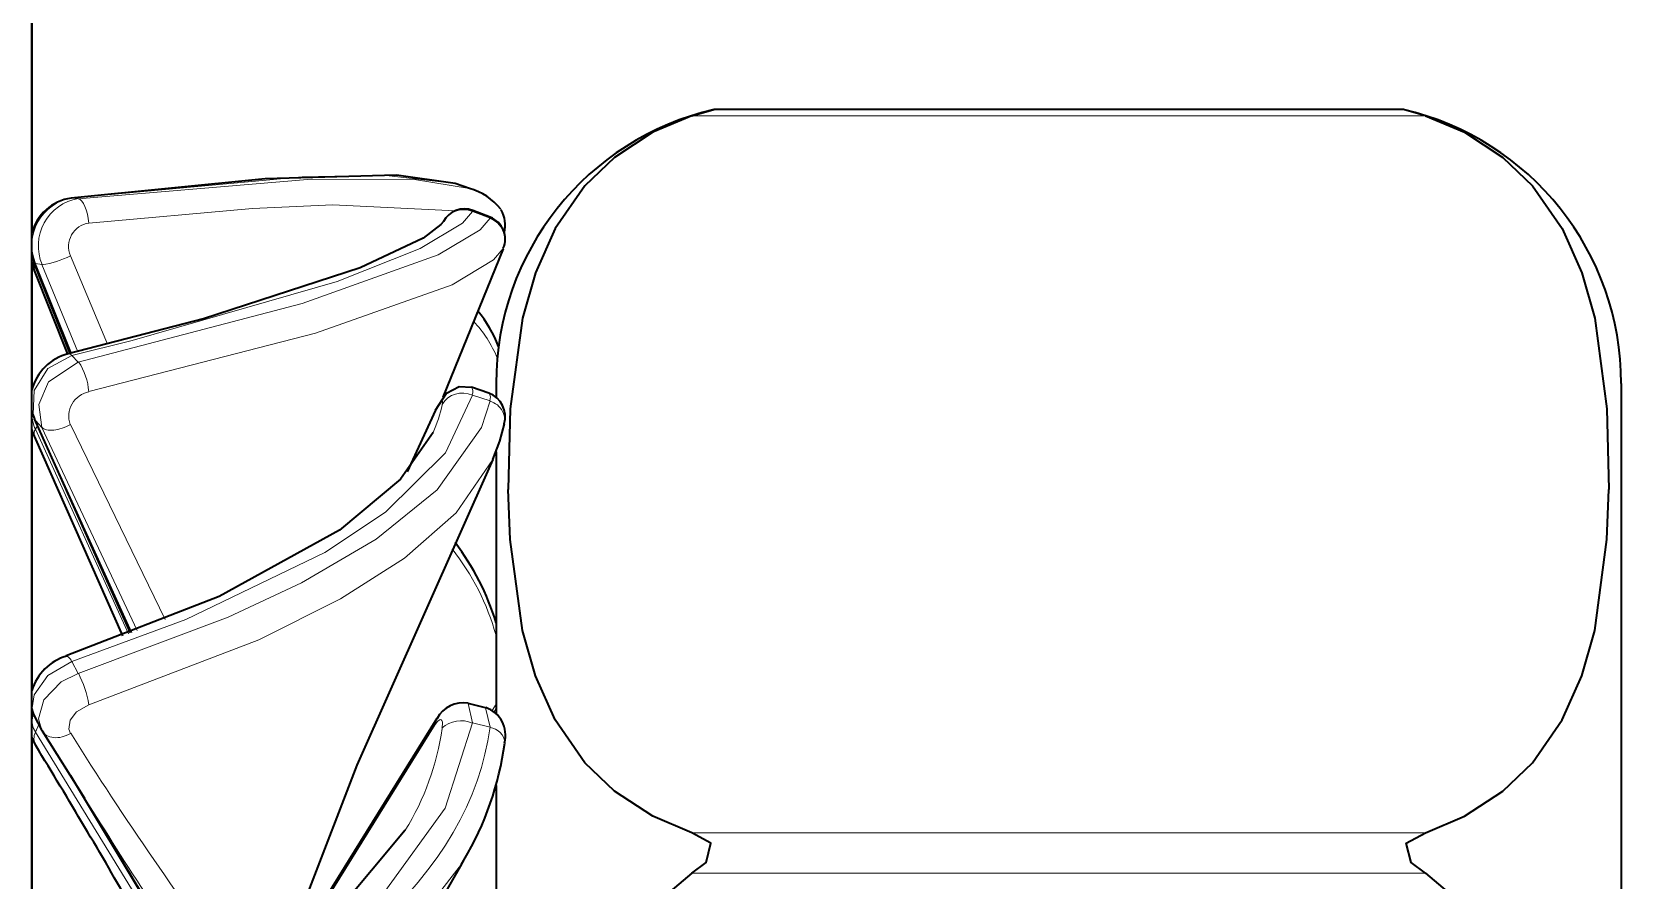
# Model space of a CAD drawing. Extents: x 291 to 828, y 188 to 662.
# Drawn here: x 430.502 to 433.892, y 430.335 to 432.145 of the extents above; entities that cross this region are included whole.
import ezdxf

# ---------------------------------------------------------------- set-up
doc = ezdxf.new("R2010")
doc.units = 0

msp = doc.modelspace()

# ---------------------------------------------------------------- linework, layer by layer
at = {"color": 7, "lineweight": 35}
for p, q in [((430.502, 428.8196), (430.502, 485.1996)), ((430.502, 482.3039), (430.502, 431.7154))]:
    msp.add_line(p, q, dxfattribs=at)
at = {"color": 7, "lineweight": 35, "ltscale": 0.001228}
for p, q in [((431.9092, 431.9661), (431.9565, 431.9795)), ((433.4745, 431.9661), (433.4272, 431.9795))]:
    msp.add_line(p, q, dxfattribs=at)
at = {"color": 7, "lineweight": 13, "ltscale": 0.039131}
for p, q in [((433.4745, 431.9661), (431.9092, 431.9661)), ((433.4745, 430.4362), (431.9092, 430.4362)), ((433.4745, 430.3495), (431.9092, 430.3495))]:
    msp.add_line(p, q, dxfattribs=at)
at = {"color": 7, "lineweight": 35, "ltscale": 0.036768}
msp.add_line((433.4272, 431.9795), (431.9565, 431.9795), dxfattribs=at)
at = {"color": 7, "lineweight": 35, "ltscale": 0.000807265}
msp.add_line((431.4349, 431.8113), (431.4043, 431.8215), dxfattribs=at)
at = {"color": 7, "lineweight": 13, "ltscale": 0.000352029}
msp.add_line((430.5868, 431.7903), (430.6008, 431.7886), dxfattribs=at)
at = {"color": 7, "lineweight": 13, "ltscale": 6.22439e-05}
msp.add_line((431.4416, 431.7618), (431.4421, 431.7643), dxfattribs=at)
at = {"color": 7, "lineweight": 13, "ltscale": 0.001003}
msp.add_line((431.4791, 431.7474), (431.4416, 431.7618), dxfattribs=at)
at = {"color": 7, "lineweight": 35, "ltscale": 0.001002}
msp.add_line((431.4795, 431.7498), (431.4421, 431.7643), dxfattribs=at)
at = {"color": 7, "lineweight": 13, "ltscale": 6.04602e-05}
msp.add_line((431.4795, 431.7498), (431.4791, 431.7474), dxfattribs=at)
at = {"color": 7, "lineweight": 35, "ltscale": 0.00034937}
msp.add_line((430.502, 431.6657), (430.5063, 431.6524), dxfattribs=at)
at = {"color": 7, "lineweight": 13, "ltscale": 0.005108}
msp.add_line((430.663, 431.4789), (430.5841, 431.6673), dxfattribs=at)
at = {"color": 7, "lineweight": 35, "ltscale": 0.008546}
msp.add_line((431.507, 431.6823), (431.3786, 431.3654), dxfattribs=at)
at = {"color": 7, "lineweight": 13, "ltscale": 3.21885e-05}
msp.add_line((431.5077, 431.6843), (431.507, 431.6832), dxfattribs=at)
at = {"color": 7, "lineweight": 35, "ltscale": 0.000347684}
msp.add_line((430.502, 431.6528), (430.5062, 431.6396), dxfattribs=at)
at = {"color": 7, "lineweight": 35, "ltscale": 0.006771}
msp.add_line((430.502, 431.6526), (430.502, 431.3817), dxfattribs=at)
at = {"color": 7, "lineweight": 13, "ltscale": 0.000142202}
msp.add_line((430.5062, 431.6396), (430.5093, 431.6443), dxfattribs=at)
at = {"color": 7, "lineweight": 35, "ltscale": 0.00489}
msp.add_line((430.5783, 431.4577), (430.5062, 431.6396), dxfattribs=at)
at = {"color": 7, "lineweight": 13, "ltscale": 8.56465e-05}
msp.add_line((430.5063, 431.6524), (430.5093, 431.6509), dxfattribs=at)
at = {"color": 7, "lineweight": 35, "ltscale": 0.005201}
msp.add_line((430.5831, 431.4591), (430.5063, 431.6524), dxfattribs=at)
at = {"color": 7, "lineweight": 13, "ltscale": 0.000353578}
msp.add_line((430.5093, 431.6509), (430.5233, 431.6486), dxfattribs=at)
at = {"color": 7, "lineweight": 13, "ltscale": 0.005149}
msp.add_line((430.5093, 431.6509), (430.5861, 431.4598), dxfattribs=at)
at = {"color": 7, "lineweight": 13, "ltscale": 0.004987}
msp.add_line((430.5093, 431.6443), (430.5837, 431.4592), dxfattribs=at)
at = {"color": 7, "lineweight": 13, "ltscale": 0.005026}
msp.add_line((430.5996, 431.4626), (430.5233, 431.6486), dxfattribs=at)
at = {"color": 7, "lineweight": 13, "ltscale": 0.000501773}
msp.add_line((430.5868, 431.4549), (430.6008, 431.4405), dxfattribs=at)
at = {"color": 7, "lineweight": 35, "ltscale": 0.000985822}
msp.add_line((431.4766, 431.374), (431.4393, 431.3867), dxfattribs=at)
at = {"color": 7, "lineweight": 35, "ltscale": 0.000727844}
msp.add_line((431.4919, 431.395), (431.4919, 431.3659), dxfattribs=at)
at = {"color": 7, "lineweight": 35, "ltscale": 0.009401}
msp.add_line((433.8918, 431.395), (433.8918, 431.019), dxfattribs=at)
at = {"color": 7, "lineweight": 13, "ltscale": 0.000986764}
msp.add_line((431.4791, 431.3576), (431.4416, 431.3701), dxfattribs=at)
at = {"color": 7, "lineweight": 35, "ltscale": 0.000389939}
msp.add_line((430.502, 431.3339), (430.5072, 431.3192), dxfattribs=at)
at = {"color": 7, "lineweight": 35, "ltscale": 0.012517}
msp.add_line((430.7121, 430.8624), (430.5072, 431.3192), dxfattribs=at)
at = {"color": 7, "lineweight": 35, "ltscale": 0.003623}
msp.add_line((431.363, 431.338), (431.3023, 431.2065), dxfattribs=at)
at = {"color": 7, "lineweight": 13, "ltscale": 0.003448}
msp.add_line((431.3618, 431.3337), (431.304, 431.2085), dxfattribs=at)
at = {"color": 7, "lineweight": 35, "ltscale": 0.000384188}
msp.add_line((430.5072, 431.2821), (430.502, 431.2966), dxfattribs=at)
at = {"color": 7, "lineweight": 35, "ltscale": 0.013895}
msp.add_line((430.502, 431.2964), (430.502, 430.7406), dxfattribs=at)
at = {"color": 7, "lineweight": 13, "ltscale": 0.000512314}
msp.add_line((430.5093, 431.316), (430.5233, 431.301), dxfattribs=at)
at = {"color": 7, "lineweight": 13, "ltscale": 0.012427}
msp.add_line((430.5093, 431.316), (430.7147, 430.8633), dxfattribs=at)
at = {"color": 7, "lineweight": 13, "ltscale": 0.000216332}
msp.add_line((430.5093, 431.297), (430.5139, 431.3044), dxfattribs=at)
at = {"color": 7, "lineweight": 13, "ltscale": 0.011984}
msp.add_line((430.5093, 431.297), (430.7079, 430.8607), dxfattribs=at)
at = {"color": 7, "lineweight": 13, "ltscale": 0.011963}
msp.add_line((430.7265, 430.8678), (430.5233, 431.301), dxfattribs=at)
at = {"color": 7, "lineweight": 13, "ltscale": 0.011573}
msp.add_line((430.7861, 430.8911), (430.5841, 431.3076), dxfattribs=at)
at = {"color": 7, "lineweight": 35, "ltscale": 0.000947575}
msp.add_line((431.4998, 431.2719), (431.5097, 431.3085), dxfattribs=at)
at = {"color": 7, "lineweight": 35, "ltscale": 0.011646}
msp.add_line((430.6961, 430.8563), (430.5072, 431.2821), dxfattribs=at)
at = {"color": 7, "lineweight": 35, "ltscale": 0.001059}
msp.add_line((431.4848, 431.2323), (431.4998, 431.2719), dxfattribs=at)
at = {"color": 7, "lineweight": 35, "ltscale": 0.00575}
msp.add_line((431.4919, 431.249), (431.4919, 431.019), dxfattribs=at)
at = {"color": 7, "lineweight": 35, "ltscale": 0.008212}
msp.add_line((431.4919, 431.019), (431.4919, 430.6905), dxfattribs=at)
at = {"color": 7, "lineweight": 35, "ltscale": 0.11937}
msp.add_line((433.8918, 431.019), (433.8918, 426.2441), dxfattribs=at)
at = {"color": 7, "lineweight": 13, "ltscale": 0.000724587}
msp.add_line((430.5868, 430.8016), (430.6008, 430.7762), dxfattribs=at)
at = {"color": 7, "lineweight": 13, "ltscale": 0.001056}
msp.add_line((431.4416, 430.6708), (431.4323, 430.712), dxfattribs=at)
at = {"color": 7, "lineweight": 35, "ltscale": 0.000961656}
msp.add_line((431.4695, 430.7025), (431.4323, 430.712), dxfattribs=at)
at = {"color": 7, "lineweight": 13, "ltscale": 0.000390611}
msp.add_line((431.4836, 430.6968), (431.4918, 430.7101), dxfattribs=at)
at = {"color": 7, "lineweight": 35, "ltscale": 0.000449371}
msp.add_line((430.502, 430.6971), (430.502, 430.6791), dxfattribs=at)
at = {"color": 7, "lineweight": 35, "ltscale": 0.000395698}
msp.add_line((430.502, 430.6971), (430.5079, 430.6825), dxfattribs=at)
at = {"color": 7, "lineweight": 35, "ltscale": 0.000723316}
msp.add_line((430.5079, 430.6825), (430.5216, 430.657), dxfattribs=at)
at = {"color": 7, "lineweight": 35, "ltscale": 0.014263}
msp.add_line((431.3658, 430.6799), (431.0648, 430.1952), dxfattribs=at)
at = {"color": 7, "lineweight": 13, "ltscale": 0.000343398}
msp.add_line((431.3618, 430.6667), (431.3658, 430.6799), dxfattribs=at)
at = {"color": 7, "lineweight": 13, "ltscale": 0.001048}
msp.add_line((431.4695, 430.7025), (431.4791, 430.6617), dxfattribs=at)
at = {"color": 7, "lineweight": 35, "ltscale": 0.015549}
msp.add_line((430.502, 430.64), (430.502, 430.0181), dxfattribs=at)
at = {"color": 7, "lineweight": 35, "ltscale": 0.000487718}
msp.add_line((430.5099, 430.6222), (430.502, 430.64), dxfattribs=at)
at = {"color": 7, "lineweight": 13, "ltscale": 0.000432022}
msp.add_line((430.5093, 430.6509), (430.5164, 430.6667), dxfattribs=at)
at = {"color": 7, "lineweight": 13, "ltscale": 0.010462}
msp.add_line((430.5093, 430.6509), (430.7281, 430.2942), dxfattribs=at)
at = {"color": 7, "lineweight": 35, "ltscale": 0.000128233}
msp.add_line((430.5216, 430.657), (430.5242, 430.6526), dxfattribs=at)
at = {"color": 7, "lineweight": 35, "ltscale": 0.004242}
msp.add_line((430.6147, 430.509), (430.5242, 430.6526), dxfattribs=at)
at = {"color": 7, "lineweight": 13, "ltscale": 0.013687}
msp.add_line((431.3618, 430.6667), (431.0732, 430.2015), dxfattribs=at)
at = {"color": 7, "lineweight": 13, "ltscale": 0.00096316}
msp.add_line((431.4791, 430.6617), (431.4416, 430.6708), dxfattribs=at)
at = {"color": 7, "lineweight": 35, "ltscale": 0.018459}
msp.add_line((431.4919, 430.5372), (431.4919, 429.7988), dxfattribs=at)
at = {"color": 7, "lineweight": 35, "ltscale": 0.013755}
msp.add_line((430.502, 430.4196), (430.502, 429.8694), dxfattribs=at)
at = {"color": 7, "lineweight": 35, "ltscale": 0.010039}
msp.add_line((430.502, 430.4196), (430.502, 430.018), dxfattribs=at)
at = {"color": 7, "lineweight": 35, "ltscale": 0.000257241}
msp.add_line((431.4181, 430.3688), (431.4233, 430.3777), dxfattribs=at)
at = {"color": 7, "lineweight": 35}
for points in [[(431.9092, 431.9661), (431.8261, 431.931), (431.7443, 431.8773), (431.6814, 431.8168), (431.6178, 431.7256), (431.5758, 431.6313), (431.5484, 431.5345), (431.5223, 431.3407), (431.518, 431.1687)], [(433.4745, 431.9661), (433.5576, 431.931), (433.6394, 431.8773), (433.7023, 431.8168), (433.7659, 431.7256), (433.808, 431.6313), (433.8353, 431.5345), (433.8614, 431.3407), (433.8657, 431.1687)], [(431.4043, 431.8215), (431.2796, 431.8396), (430.9997, 431.8314), (430.5853, 431.7903)], [(431.3796, 431.7407), (431.3744, 431.7342), (431.3361, 431.7053), (431.2017, 431.6414), (430.8676, 431.533), (430.5794, 431.4582)], [(431.3628, 431.3376), (431.3861, 431.3741), (431.4131, 431.3885), (431.4393, 431.3867)], [(431.3574, 431.2905), (431.2883, 431.1909), (431.158, 431.0815), (430.9015, 430.9405), (430.5752, 430.8135)], [(431.4848, 431.2323), (431.1951, 430.5804), (431.0905, 430.3082), (431.0557, 430.1885)], [(431.9092, 430.4362), (431.8261, 430.4713), (431.7443, 430.525), (431.6814, 430.5855), (431.6178, 430.6768), (431.5758, 430.771), (431.5484, 430.8678), (431.5223, 431.0616), (431.518, 431.1687)], [(433.4745, 430.4362), (433.5576, 430.4713), (433.6394, 430.525), (433.7023, 430.5855), (433.7659, 430.6768), (433.808, 430.771), (433.8353, 430.8678), (433.8614, 431.0616), (433.8657, 431.1687)], [(430.8624, 430.0672), (430.7487, 430.2849), (430.5847, 430.5574)], [(431.2982, 430.4412), (431.1543, 430.2693), (430.9372, 430.1098), (430.6141, 429.9509), (430.5729, 429.9344)], [(431.9092, 430.3495), (431.9397, 430.3725), (431.9502, 430.4139), (431.9092, 430.4362)], [(433.4745, 430.3495), (433.444, 430.3725), (433.4335, 430.4139), (433.4745, 430.4362)], [(431.4181, 430.3688), (431.1801, 429.9532), (431.0692, 429.7066), (431.0457, 429.6242)], [(431.9092, 430.3495), (431.8261, 430.2792), (431.7443, 430.1718), (431.6814, 430.0509), (431.6178, 429.8684), (431.5758, 429.6799), (431.5484, 429.4863), (431.5223, 429.0988), (431.5244, 428.4846), (431.5579, 428.0746), (431.5933, 427.8703), (431.6784, 427.5953), (431.7442, 427.4675), (431.8177, 427.369), (431.9092, 427.2896)], [(433.4745, 430.3495), (433.5576, 430.2792), (433.6394, 430.1718), (433.7023, 430.0509), (433.7659, 429.8684), (433.808, 429.6799), (433.8353, 429.4863), (433.8614, 429.0988), (433.8593, 428.4846), (433.8258, 428.0746), (433.7904, 427.8703), (433.7053, 427.5953), (433.6396, 427.4675), (433.566, 427.369), (433.4745, 427.2896)]]:
    msp.add_lwpolyline(points, dxfattribs=at)
at = {"color": 7, "lineweight": 13}
for points in [[(431.4043, 431.8215), (431.2515, 431.8397), (431.078, 431.8358), (430.5868, 431.7903)], [(430.6008, 431.7886), (431.0984, 431.8311), (431.3178, 431.8302), (431.4349, 431.8113)], [(431.4416, 431.7618), (431.4201, 431.7372), (431.3297, 431.6826), (431.1527, 431.6127), (430.716, 431.4868), (430.5868, 431.4549)], [(430.6232, 431.737), (430.972, 431.7685), (431.1436, 431.7761), (431.4051, 431.7635)], [(430.6008, 431.4405), (431.0781, 431.5658), (431.3682, 431.6692), (431.4579, 431.7229), (431.4791, 431.7474)], [(430.6232, 431.3774), (431.1068, 431.5025), (431.3984, 431.6052), (431.4865, 431.6586), (431.507, 431.6832)], [(430.5868, 431.4549), (430.5356, 431.4265), (430.5066, 431.38), (430.5046, 431.3296), (430.5093, 431.316)], [(430.5233, 431.301), (430.5167, 431.35), (430.5373, 431.3984), (430.6008, 431.4405)], [(431.4416, 431.3701), (431.3837, 431.2468), (431.2559, 431.1202), (431.1265, 431.0339), (430.8301, 430.8911), (430.5868, 430.8016)], [(430.6008, 430.7762), (430.9206, 430.8964), (431.077, 430.9697), (431.2361, 431.0625), (431.3665, 431.1677), (431.461, 431.3008), (431.4791, 431.3576)], [(431.3771, 431.3496), (431.3778, 431.3546), (431.3776, 431.3561), (431.3768, 431.357), (431.3751, 431.3562), (431.3699, 431.3493), (431.3618, 431.3337)], [(430.6232, 430.7093), (430.9857, 430.848), (431.1602, 430.935), (431.2967, 431.022), (431.4066, 431.1185), (431.4848, 431.2323)], [(430.5868, 430.8016), (430.5356, 430.7718), (430.5063, 430.7302), (430.5022, 430.7025), (430.5093, 430.68)], [(430.5233, 430.6541), (430.5157, 430.6789), (430.5274, 430.72), (430.564, 430.758), (430.6008, 430.7762)], [(430.5841, 430.6479), (430.5805, 430.657), (430.5836, 430.6765), (430.5972, 430.6942), (430.6232, 430.7093)], [(431.3771, 430.6586), (431.3774, 430.672), (431.3759, 430.6759), (431.3748, 430.677), (431.3735, 430.6775), (431.3715, 430.6772), (431.3667, 430.6735), (431.3618, 430.6667)], [(431.4416, 430.6708), (431.3834, 430.4888), (431.2546, 430.3108), (431.1261, 430.1965), (430.9799, 430.0976), (430.8257, 430.0137), (430.5868, 429.9093)], [(430.6232, 429.8132), (430.8047, 429.8902), (430.9843, 429.9821), (431.1557, 430.093), (431.3042, 430.2224), (431.4181, 430.3688)]]:
    msp.add_lwpolyline(points, dxfattribs=at)
at = {"color": 7, "lineweight": 35}
for centre, radius, start, end in [((432.0919, 431.395), 0.6, 103.039, 180), ((433.2919, 431.395), 0.6, 360, 76.961), ((431.4023, 431.6889), 0.1264, 38.0029, 75.0358), ((430.5982, 431.6925), 0.0987, 97.4996, 166.7948), ((431.4243, 431.7168), 0.0507, 69.4814, 151.9302), ((431.4487, 431.7332), 0.0628, 344.6405, 30.993), ((431.4609, 431.7029), 0.0504, 337.2134, 68.3764), ((431.2351, 431.3712), 0.2815, 21.4475, 39.2571), ((430.6052, 431.3547), 0.1067, 104.0118, 165.4415), ((431.458, 431.3238), 0.0536, 343.5665, 69.7007), ((430.9788, 430.7297), 0.5358, 16.763, 37.424), ((430.6086, 430.7061), 0.1122, 107.2705, 162.5781), ((431.4205, 430.653), 0.0604, 78.7121, 153.845), ((431.4502, 430.6445), 0.0617, 344.196, 71.5588), ((417.3907, 422.6153), 15.3695, 29.88629, 31.3963), ((430.8533, 430.7167), 0.6631, 329.253, 352.2612)]:
    msp.add_arc(centre, radius, start, end, dxfattribs=at)
at = {"color": 7, "lineweight": 13}
for centre, radius, start, end in [((430.6038, 431.6905), 0.102, 99.6593, 202.7284), ((430.6175, 431.6887), 0.102, 99.4926, 203.1), ((431.4223, 431.7166), 0.049, 66.8271, 157.2852), ((431.4617, 431.7386), 0.0489, 338.189, 35.009), ((430.6306, 431.6873), 0.0505, 98.4363, 203.3186), ((431.4608, 431.7011), 0.0497, 338.8698, 68.4434), ((430.4992, 431.826), 0.1796, 277.7168, 298.117), ((431.2522, 431.3484), 0.2624, 22.6542, 42.9901), ((430.5799, 431.4497), 0.00853, 36.8676, 93.6408), ((430.4982, 431.3703), 0.1249, 3.2601, 34.3872), ((431.4243, 431.3773), 0.0182, 337.5466, 32.1323), ((430.6335, 431.3249), 0.0531, 101.1391, 199.1964), ((431.42, 431.3239), 0.0506, 64.9747, 149.0019), ((431.462, 431.3646), 0.0178, 337.8776, 32.8106), ((431.4671, 431.3156), 0.0432, 339.4992, 74.158), ((430.5813, 431.3306), 0.0794, 180.7756, 204.9864), ((431.1025, 431.4083), 0.2809, 335.1878, 347.9371), ((430.5223, 431.2873), 0.0161, 142.9888, 198.716), ((430.9841, 430.7154), 0.5272, 15.6169, 38.2503), ((430.568, 430.7962), 0.0191, 16.0074, 67.2328), ((430.4131, 430.6762), 0.2128, 8.9519, 28.063), ((431.4644, 430.7082), 0.0275, 328.859, 3.8421), ((430.5393, 430.6734), 0.0371, 162.2783, 216.954), ((431.4172, 430.6151), 0.06, 66.2897, 132.6893), ((430.5373, 430.6368), 0.0312, 153.2328, 208.0707), ((437.1845, 434.7966), 7.7954, 212.15112, 216.8881), ((430.8128, 430.7409), 0.5704, 328.3043, 351.6983), ((431.4736, 430.6235), 0.0378, 6.154, 81.8541), ((420.4698, 424.2035), 11.9443, 29.43147, 31.90496), ((443.6818, 438.659), 15.4001, 211.95193, 213.84131)]:
    msp.add_arc(centre, radius, start, end, dxfattribs=at)
for centre, major_axis, ratio, start_param, end_param in [((430.605, 431.739), (0.0057, -0.0497), 0.357597, 1.491101, 3.059194), ((430.5665, 431.3251), (0.0453, 0.0211), 0.472412, 3.300122, 4.884527), ((430.5665, 430.6792), (0.0423, 0.0266), 0.717317, 3.091827, 4.676232), ((348.2671, 447.338), (83.2057, -16.7133), 0.082829, 6.153971, 6.288523)]:
    msp.add_ellipse(centre, major_axis=major_axis, ratio=ratio, start_param=start_param, end_param=end_param, dxfattribs=at)

doc.saveas('drawing.dxf')
